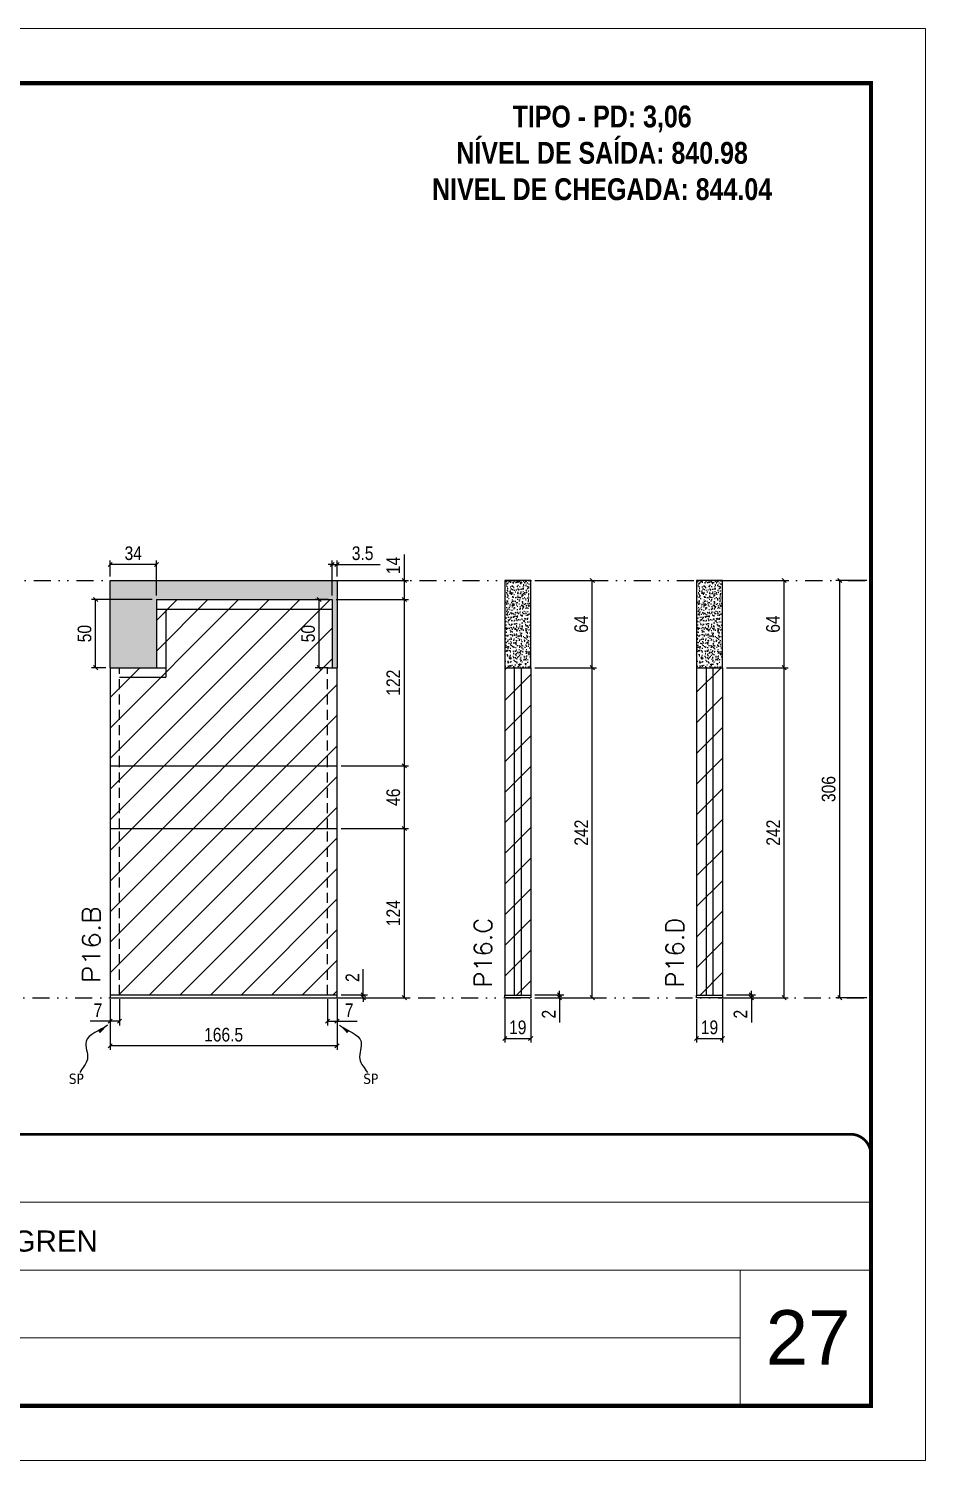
# Model space of a CAD drawing. Extents: x 14400 to 27878, y -21631 to 6985.
# Drawn here: x 18424 to 19082, y -957 to 93 of the extents above; entities that cross this region are included whole.
import ezdxf

# ---------------------------------------------------------------- set-up
doc = ezdxf.new("R2010")
doc.units = 0
for name, pattern in [('CONTINUO', [0]), ('DASHED', [0.75, 0.5, -0.25]), ('DIVIDE2', [0.625, 0.25, -0.125, 0, -0.125, 0, -0.125]), ('HIDDEN', [0.375, 0.25, -0.125])]:
    doc.linetypes.add(name, pattern=pattern)
for name, color, linetype, lineweight in [('CARIMBO', 255, 'Continuous', 9), ('Folhas', 255, 'Continuous', 9), ('Hachura', 251, 'Continuous', 9), ('SARRAFO DE PRESSAO', 251, 'DASHED', 9), ('Texto Seção', 7, 'Continuous', 15)]:
    doc.layers.add(name, color=color, linetype=linetype, lineweight=lineweight)
for name, color, linetype in [('COTA', 241, 'Continuous'), ('NOMENCLATURA', 7, 'Continuous'), ('Nível', 160, 'Continuous'), ('Painéis', 200, 'Continuous'), ('SARR_2.2x7', 40, 'Continuous'), ('texto', 7, 'Continuous')]:
    doc.layers.add(name, color=color, linetype=linetype)
doc.styles.add('ARIAL', font='arial.ttf')
doc.styles.add('COTA TECNICA', font='techl___.ttf', dxfattribs={"height": 10})
doc.styles.add('COTA TECNICA-50', font='techl___.ttf', dxfattribs={"height": 10})
doc.styles.add('REGUA-120', font='ROMANS.shx', dxfattribs={"height": 15})
doc.styles.add('ROMANC', font='techb___.ttf', dxfattribs={"height": 2.5})
doc.styles.get("Standard").update_dxf_attribs({"font": 'arial.ttf'})
doc.dimstyles.new('COTA PAINEL-50', dxfattribs={"dimtxt": 10, "dimasz": 3, "dimexe": 3, "dimexo": 3, "dimgap": 3, "dimtad": 1, "dimdec": 1, "dimzin": 12, "dimdsep": 46, "dimtxsty": 'COTA TECNICA-50', "dimblk1": 'OBLIQUE', "dimblk2": 'OBLIQUE', "dimsah": 1, "dimcen": 0.9, "dimclrd": 4, "dimclre": 4, "dimclrt": 240, "dimadec": 1, "dimazin": 3, "dimtfac": 1, "dimtdec": 1, "dimtmove": 0, "dimatfit": 3, "dimfxl": 1, "dimtolj": 1, "dimtzin": 12, "dimarcsym": 0})
doc.dimstyles.new('PAINEL', dxfattribs={"dimtxt": 10, "dimasz": 3, "dimexe": 3, "dimexo": 3, "dimgap": 3, "dimtad": 1, "dimdec": 1, "dimzin": 12, "dimdsep": 46, "dimtxsty": 'COTA TECNICA', "dimblk1": 'OBLIQUE', "dimblk2": 'OBLIQUE', "dimsah": 1, "dimcen": 0.9, "dimclrd": 4, "dimclre": 4, "dimclrt": 240, "dimadec": 1, "dimazin": 3, "dimtfac": 1, "dimtdec": 1, "dimtmove": 0, "dimatfit": 3, "dimfxl": 1, "dimtolj": 1, "dimtzin": 12, "dimarcsym": 0})
doc.dimstyles.get("Standard").update_dxf_attribs({"dimtxt": 0.18, "dimasz": 0.18, "dimexe": 0.18, "dimexo": 0.0625, "dimgap": 0.09, "dimtad": 0, "dimtih": 1, "dimtoh": 1, "dimdec": 4, "dimzin": 0, "dimdsep": 46, "dimtxsty": 'Standard', "dimcen": 0.09, "dimadec": 0, "dimazin": 0, "dimtfac": 1, "dimtdec": 4, "dimtofl": 0, "dimtmove": 0, "dimatfit": 3, "dimfxl": 1, "dimtolj": 1, "dimtzin": 0, "dimarcsym": 0})

# ---------------------------------------------------------------- blocks, each defined once
blk = doc.blocks.new('9999999999')
at = {"color": 30, "linetype": 'CONTINUO'}
for p, q in [((98564.6, 34379.6), (99584, 34379.6)), ((98564.6, 34329.8), (99488, 34329.8)), ((99584, 34329.8), (99488, 34329.8)), ((99488, 34329.8), (99488, 34230.2)), ((98564.6, 34280), (99488, 34280))]:
    blk.add_line(p, q, dxfattribs=at)
at = {"color": 30, "linetype": 'CONTINUO', "const_width": 2}
blk.add_lwpolyline([(99584, 34230.2), (99584, 34414.4, 0.414214), (99569, 34429.4), (98229, 34429.4, 0.414214), (98214, 34414.4), (98214, 34245.2, 0.414214), (98229, 34230.2), (99584, 34230.2)], format="xyb", dxfattribs=at)
at = {"layer": 'Folhas'}
blk.add_lwpolyline([(98139, 34190.2), (99624, 34190.2), (99624, 35240.2), (98139, 35240.2)], close=True, dxfattribs=at)
at = {"layer": 'Folhas', "color": 30, "const_width": 3}
blk.add_lwpolyline([(98214, 34230.2), (99584, 34230.2), (99584, 35200.2), (98214, 35200.2)], close=True, dxfattribs=at)
at = {"color": 7, "linetype": 'Continuous', "ltscale": 5, "style": 'ARIAL'}
blk.add_text('LEAF LOEFGREN', height=15.483, dxfattribs=at).set_placement((98837.7, 34343.3))
blk = doc.blocks.new('_Oblique')
at = {"color": 0, "linetype": 'ByBlock', "lineweight": -2}
blk.add_line((-0.5, -0.5), (0.5, 0.5), dxfattribs=at)
blk = doc.blocks.new('*D1748')
at = {"layer": 'COTA', "color": 4, "lineweight": -2, "transparency": 16777216}
for p, q in [((18773.4, -618.4), (18773.4, -650.3)), ((18792.4, -618.4), (18792.4, -650.3)), ((18773.4, -647.3), (18792.4, -647.3))]:
    blk.add_line(p, q, dxfattribs=at)
at = {"layer": 'Defpoints', "color": 0, "transparency": 16777216}
for p in [(18773.4, -615.4), (18792.4, -615.4), (18792.4, -647.3)]:
    blk.add_point(p, dxfattribs=at)
at = {"layer": 'COTA', "color": 4, "lineweight": -2, "transparency": 16777216, "xscale": 3, "yscale": 3, "zscale": 3, "rotation": 180}
blk.add_blockref('_Oblique', (18773.4, -647.3), dxfattribs=at)
at = {"layer": 'COTA', "color": 4, "lineweight": -2, "transparency": 16777216, "xscale": 3, "yscale": 3, "zscale": 3}
blk.add_blockref('_Oblique', (18792.4, -647.3), dxfattribs=at)
at = {"layer": 'COTA', "color": 240, "transparency": 16777216, "insert": (18782.9, -639.2), "char_height": 10, "attachment_point": 5, "style": 'COTA TECNICA'}
blk.add_mtext('\\A1;19', dxfattribs=at)
blk = doc.blocks.new('*D1749')
at = {"layer": 'COTA', "color": 4, "lineweight": -2, "transparency": 16777216}
for p, q in [((18795.4, -615.4), (18816.6, -615.4)), ((18795.4, -617.4), (18816.6, -617.4)), ((18813.6, -615.4), (18813.6, -612.4)), ((18813.6, -615.4), (18813.6, -617.4)), ((18813.6, -617.4), (18813.6, -635.6))]:
    blk.add_line(p, q, dxfattribs=at)
at = {"layer": 'Defpoints', "color": 0, "transparency": 16777216}
for p in [(18792.4, -615.4), (18792.4, -617.4), (18813.6, -615.4)]:
    blk.add_point(p, dxfattribs=at)
at = {"layer": 'COTA', "color": 4, "lineweight": -2, "transparency": 16777216, "xscale": 3, "yscale": 3, "zscale": 3}
for p, rotation in [((18813.6, -615.4), 270), ((18813.6, -617.4), 90)]:
    blk.add_blockref('_Oblique', p, dxfattribs=dict(at, rotation=rotation))
at = {"layer": 'COTA', "color": 240, "transparency": 16777216, "insert": (18805.6, -629.5), "char_height": 10, "attachment_point": 5, "rotation": 90, "style": 'COTA TECNICA-50'}
blk.add_mtext('\\A1;2', dxfattribs=at)
blk = doc.blocks.new('*D1750')
at = {"layer": 'COTA', "color": 4, "lineweight": -2, "transparency": 16777216}
for p, q in [((18795.4, -375.4), (18840.6, -375.4)), ((18837.6, -617.4), (18837.6, -375.4)), ((18795.4, -617.4), (18840.6, -617.4))]:
    blk.add_line(p, q, dxfattribs=at)
at = {"layer": 'Defpoints', "color": 0, "transparency": 16777216}
for p in [(18792.4, -375.4), (18837.6, -375.4), (18792.4, -617.4)]:
    blk.add_point(p, dxfattribs=at)
at = {"layer": 'COTA', "color": 4, "lineweight": -2, "transparency": 16777216, "xscale": 3, "yscale": 3, "zscale": 3}
for p, rotation in [((18837.6, -375.4), 90), ((18837.6, -617.4), 270)]:
    blk.add_blockref('_Oblique', p, dxfattribs=dict(at, rotation=rotation))
at = {"layer": 'COTA', "color": 240, "transparency": 16777216, "insert": (18829.5, -496.4), "char_height": 10, "attachment_point": 5, "rotation": 90, "style": 'COTA TECNICA-50'}
blk.add_mtext('\\A1;242', dxfattribs=at)
blk = doc.blocks.new('*D1753')
at = {"layer": 'COTA', "color": 4, "lineweight": -2, "transparency": 16777216}
for p, q in [((18795.4, -311.4), (18840.6, -311.4)), ((18837.6, -375.4), (18837.6, -311.4)), ((18795.4, -375.4), (18840.6, -375.4))]:
    blk.add_line(p, q, dxfattribs=at)
at = {"layer": 'Defpoints', "color": 0, "transparency": 16777216}
for p in [(18792.4, -311.4), (18837.6, -311.4), (18792.4, -375.4)]:
    blk.add_point(p, dxfattribs=at)
at = {"layer": 'COTA', "color": 4, "lineweight": -2, "transparency": 16777216, "xscale": 3, "yscale": 3, "zscale": 3}
for p, rotation in [((18837.6, -311.4), 90), ((18837.6, -375.4), 270)]:
    blk.add_blockref('_Oblique', p, dxfattribs=dict(at, rotation=rotation))
at = {"layer": 'COTA', "color": 240, "transparency": 16777216, "insert": (18829.5, -343.4), "char_height": 10, "attachment_point": 5, "rotation": 90, "style": 'COTA TECNICA'}
blk.add_mtext('\\A1;64', dxfattribs=at)
blk = doc.blocks.new('*D1754')
at = {"layer": 'COTA', "color": 4, "lineweight": -2, "transparency": 16777216}
for p, q in [((18914.1, -618.4), (18914.1, -650.3)), ((18933.1, -618.4), (18933.1, -650.3)), ((18914.1, -647.3), (18933.1, -647.3))]:
    blk.add_line(p, q, dxfattribs=at)
at = {"layer": 'Defpoints', "color": 0, "transparency": 16777216}
for p in [(18914.1, -615.4), (18933.1, -615.4), (18933.1, -647.3)]:
    blk.add_point(p, dxfattribs=at)
at = {"layer": 'COTA', "color": 4, "lineweight": -2, "transparency": 16777216, "xscale": 3, "yscale": 3, "zscale": 3, "rotation": 180}
blk.add_blockref('_Oblique', (18914.1, -647.3), dxfattribs=at)
at = {"layer": 'COTA', "color": 4, "lineweight": -2, "transparency": 16777216, "xscale": 3, "yscale": 3, "zscale": 3}
blk.add_blockref('_Oblique', (18933.1, -647.3), dxfattribs=at)
at = {"layer": 'COTA', "color": 240, "transparency": 16777216, "insert": (18923.6, -639.2), "char_height": 10, "attachment_point": 5, "style": 'COTA TECNICA'}
blk.add_mtext('\\A1;19', dxfattribs=at)
blk = doc.blocks.new('*D1755')
at = {"layer": 'COTA', "color": 4, "lineweight": -2, "transparency": 16777216}
for p, q in [((18936.1, -615.4), (18957.3, -615.4)), ((18936.1, -617.4), (18957.3, -617.4)), ((18954.3, -615.4), (18954.3, -612.4)), ((18954.3, -615.4), (18954.3, -617.4)), ((18954.3, -617.4), (18954.3, -635.6))]:
    blk.add_line(p, q, dxfattribs=at)
at = {"layer": 'Defpoints', "color": 0, "transparency": 16777216}
for p in [(18933.1, -615.4), (18933.1, -617.4), (18954.3, -615.4)]:
    blk.add_point(p, dxfattribs=at)
at = {"layer": 'COTA', "color": 4, "lineweight": -2, "transparency": 16777216, "xscale": 3, "yscale": 3, "zscale": 3}
for p, rotation in [((18954.3, -615.4), 270), ((18954.3, -617.4), 90)]:
    blk.add_blockref('_Oblique', p, dxfattribs=dict(at, rotation=rotation))
at = {"layer": 'COTA', "color": 240, "transparency": 16777216, "insert": (18946.3, -629.5), "char_height": 10, "attachment_point": 5, "rotation": 90, "style": 'COTA TECNICA-50'}
blk.add_mtext('\\A1;2', dxfattribs=at)
blk = doc.blocks.new('*D1756')
at = {"layer": 'COTA', "color": 4, "lineweight": -2, "transparency": 16777216}
for p, q in [((18936.1, -375.4), (18981.3, -375.4)), ((18978.3, -617.4), (18978.3, -375.4)), ((18936.1, -617.4), (18981.3, -617.4))]:
    blk.add_line(p, q, dxfattribs=at)
at = {"layer": 'Defpoints', "color": 0, "transparency": 16777216}
for p in [(18933.1, -375.4), (18978.3, -375.4), (18933.1, -617.4)]:
    blk.add_point(p, dxfattribs=at)
at = {"layer": 'COTA', "color": 4, "lineweight": -2, "transparency": 16777216, "xscale": 3, "yscale": 3, "zscale": 3}
for p, rotation in [((18978.3, -375.4), 90), ((18978.3, -617.4), 270)]:
    blk.add_blockref('_Oblique', p, dxfattribs=dict(at, rotation=rotation))
at = {"layer": 'COTA', "color": 240, "transparency": 16777216, "insert": (18970.3, -496.4), "char_height": 10, "attachment_point": 5, "rotation": 90, "style": 'COTA TECNICA-50'}
blk.add_mtext('\\A1;242', dxfattribs=at)
blk = doc.blocks.new('*D1757')
at = {"layer": 'COTA', "color": 4, "lineweight": -2, "transparency": 16777216}
for p, q in [((18936.1, -311.4), (18981.3, -311.4)), ((18978.3, -375.4), (18978.3, -311.4)), ((18936.1, -375.4), (18981.3, -375.4))]:
    blk.add_line(p, q, dxfattribs=at)
at = {"layer": 'Defpoints', "color": 0, "transparency": 16777216}
for p in [(18933.1, -311.4), (18978.3, -311.4), (18933.1, -375.4)]:
    blk.add_point(p, dxfattribs=at)
at = {"layer": 'COTA', "color": 4, "lineweight": -2, "transparency": 16777216, "xscale": 3, "yscale": 3, "zscale": 3}
for p, rotation in [((18978.3, -311.4), 90), ((18978.3, -375.4), 270)]:
    blk.add_blockref('_Oblique', p, dxfattribs=dict(at, rotation=rotation))
at = {"layer": 'COTA', "color": 240, "transparency": 16777216, "insert": (18970.2, -343.4), "char_height": 10, "attachment_point": 5, "rotation": 90, "style": 'COTA TECNICA'}
blk.add_mtext('\\A1;64', dxfattribs=at)
blk = doc.blocks.new('*D1758')
at = {"layer": 'COTA', "color": 4, "lineweight": -2, "transparency": 16777216}
for p, q in [((19039, -311.4), (19016.2, -311.4)), ((19019.2, -617.4), (19019.2, -311.4)), ((19039, -617.4), (19016.2, -617.4))]:
    blk.add_line(p, q, dxfattribs=at)
at = {"layer": 'Defpoints', "color": 0, "transparency": 16777216}
for p in [(19019.2, -311.4), (19042, -311.4), (19042, -617.4)]:
    blk.add_point(p, dxfattribs=at)
at = {"layer": 'COTA', "color": 4, "lineweight": -2, "transparency": 16777216, "xscale": 3, "yscale": 3, "zscale": 3}
for p, rotation in [((19019.2, -311.4), 90), ((19019.2, -617.4), 270)]:
    blk.add_blockref('_Oblique', p, dxfattribs=dict(at, rotation=rotation))
at = {"layer": 'COTA', "color": 240, "transparency": 16777216, "insert": (19011, -464.4), "char_height": 10, "attachment_point": 5, "rotation": 90, "style": 'COTA TECNICA'}
blk.add_mtext('\\A1;306', dxfattribs=at)
blk = doc.blocks.new('*D3100')
at = {"layer": 'COTA', "color": 4, "lineweight": -2, "transparency": 16777216}
for p, q in [((18483.8, -618.4), (18483.8, -655.7)), ((18650.3, -618.4), (18650.3, -655.7)), ((18650.3, -652.7), (18483.8, -652.7))]:
    blk.add_line(p, q, dxfattribs=at)
at = {"layer": 'Defpoints', "color": 0, "transparency": 16777216}
for p in [(18483.8, -615.4), (18650.3, -615.4), (18483.8, -652.7)]:
    blk.add_point(p, dxfattribs=at)
at = {"layer": 'COTA', "color": 4, "lineweight": -2, "transparency": 16777216, "xscale": 3, "yscale": 3, "zscale": 3, "rotation": 180}
blk.add_blockref('_Oblique', (18483.8, -652.7), dxfattribs=at)
at = {"layer": 'COTA', "color": 4, "lineweight": -2, "transparency": 16777216, "xscale": 3, "yscale": 3, "zscale": 3}
blk.add_blockref('_Oblique', (18650.3, -652.7), dxfattribs=at)
at = {"layer": 'COTA', "color": 240, "transparency": 16777216, "insert": (18567.1, -644.6), "char_height": 10, "attachment_point": 5, "style": 'COTA TECNICA'}
blk.add_mtext('\\A1;166.5', dxfattribs=at)
blk = doc.blocks.new('*D3101')
at = {"layer": 'COTA', "color": 4, "lineweight": -2, "transparency": 16777216}
for p, q in [((18643.3, -618.4), (18643.3, -637.7)), ((18650.3, -620.4), (18650.3, -637.7)), ((18643.3, -634.7), (18650.3, -634.7)), ((18650.3, -634.7), (18665, -634.7))]:
    blk.add_line(p, q, dxfattribs=at)
at = {"layer": 'Defpoints', "color": 0, "transparency": 16777216}
for p in [(18643.3, -615.4), (18650.3, -617.4), (18650.3, -634.7)]:
    blk.add_point(p, dxfattribs=at)
at = {"layer": 'COTA', "color": 4, "lineweight": -2, "transparency": 16777216, "xscale": 3, "yscale": 3, "zscale": 3, "rotation": 180}
blk.add_blockref('_Oblique', (18643.3, -634.7), dxfattribs=at)
at = {"layer": 'COTA', "color": 4, "lineweight": -2, "transparency": 16777216, "xscale": 3, "yscale": 3, "zscale": 3}
blk.add_blockref('_Oblique', (18650.3, -634.7), dxfattribs=at)
at = {"layer": 'COTA', "color": 240, "transparency": 16777216, "insert": (18659.2, -626.6), "char_height": 10, "attachment_point": 5, "style": 'COTA TECNICA-50'}
blk.add_mtext('\\A1;7', dxfattribs=at)
blk = doc.blocks.new('*D3102')
at = {"layer": 'COTA', "color": 4, "lineweight": -2, "transparency": 16777216}
for p, q in [((18669.6, -615.4), (18669.6, -596.6)), ((18653.3, -615.4), (18672.6, -615.4)), ((18653.3, -617.4), (18672.6, -617.4)), ((18669.6, -617.4), (18669.6, -615.4)), ((18669.6, -617.4), (18669.6, -620.4))]:
    blk.add_line(p, q, dxfattribs=at)
at = {"layer": 'Defpoints', "color": 0, "transparency": 16777216}
for p in [(18650.3, -615.4), (18650.3, -617.4), (18669.6, -617.4)]:
    blk.add_point(p, dxfattribs=at)
at = {"layer": 'COTA', "color": 4, "lineweight": -2, "transparency": 16777216, "xscale": 3, "yscale": 3, "zscale": 3}
for p, rotation in [((18669.6, -615.4), 270), ((18669.6, -617.4), 90)]:
    blk.add_blockref('_Oblique', p, dxfattribs=dict(at, rotation=rotation))
at = {"layer": 'COTA', "color": 240, "transparency": 16777216, "insert": (18661.6, -602.7), "char_height": 10, "attachment_point": 5, "rotation": 90, "style": 'COTA TECNICA-50'}
blk.add_mtext('\\A1;2', dxfattribs=at)
blk = doc.blocks.new('*D3103')
at = {"layer": 'COTA', "color": 4, "linetype": 'ByBlock', "lineweight": -2, "transparency": 16777216}
for p, q in [((18653.3, -493.4), (18702.7, -493.4)), ((18699.7, -617.4), (18699.7, -493.4)), ((18653.3, -617.4), (18702.7, -617.4))]:
    blk.add_line(p, q, dxfattribs=at)
at = {"layer": 'Defpoints', "color": 0, "linetype": 'ByBlock', "transparency": 16777216}
for p in [(18650.3, -493.4), (18699.7, -493.4), (18650.3, -617.4)]:
    blk.add_point(p, dxfattribs=at)
at = {"layer": 'COTA', "color": 4, "linetype": 'ByBlock', "lineweight": -2, "transparency": 16777216, "xscale": 3, "yscale": 3, "zscale": 3}
for p, rotation in [((18699.7, -493.4), 90), ((18699.7, -617.4), 270)]:
    blk.add_blockref('_Oblique', p, dxfattribs=dict(at, rotation=rotation))
at = {"layer": 'COTA', "color": 240, "linetype": 'ByBlock', "transparency": 16777216, "insert": (18691.6, -555.4), "char_height": 10, "attachment_point": 5, "rotation": 90, "style": 'COTA TECNICA'}
blk.add_mtext('\\A1;124', dxfattribs=at)
blk = doc.blocks.new('*D3104')
at = {"layer": 'COTA', "color": 4, "lineweight": -2, "transparency": 16777216}
for p, q in [((18490.8, -618.4), (18490.8, -637.7)), ((18483.8, -620.4), (18483.8, -637.7)), ((18483.8, -634.7), (18469.1, -634.7)), ((18490.8, -634.7), (18483.8, -634.7))]:
    blk.add_line(p, q, dxfattribs=at)
at = {"layer": 'Defpoints', "color": 0, "transparency": 16777216}
for p in [(18483.8, -617.4), (18490.8, -615.4), (18483.8, -634.7)]:
    blk.add_point(p, dxfattribs=at)
at = {"layer": 'COTA', "color": 4, "lineweight": -2, "transparency": 16777216, "xscale": 3, "yscale": 3, "zscale": 3, "rotation": 180}
blk.add_blockref('_Oblique', (18483.8, -634.7), dxfattribs=at)
at = {"layer": 'COTA', "color": 4, "lineweight": -2, "transparency": 16777216, "xscale": 3, "yscale": 3, "zscale": 3}
blk.add_blockref('_Oblique', (18490.8, -634.7), dxfattribs=at)
at = {"layer": 'COTA', "color": 240, "transparency": 16777216, "insert": (18474.9, -626.6), "char_height": 10, "attachment_point": 5, "style": 'COTA TECNICA-50'}
blk.add_mtext('\\A1;7', dxfattribs=at)
blk = doc.blocks.new('*D3105')
at = {"layer": 'COTA', "color": 4, "lineweight": -2, "transparency": 16777216}
for p, q in [((18699.7, -311.4), (18699.7, -292.3)), ((18653.3, -311.4), (18702.7, -311.4)), ((18699.7, -325.4), (18699.7, -311.4)), ((18649.8, -325.4), (18702.7, -325.4))]:
    blk.add_line(p, q, dxfattribs=at)
at = {"layer": 'Defpoints', "color": 0, "transparency": 16777216}
for p in [(18650.3, -311.4), (18699.7, -311.4), (18646.8, -325.4)]:
    blk.add_point(p, dxfattribs=at)
at = {"layer": 'COTA', "color": 4, "lineweight": -2, "transparency": 16777216, "xscale": 3, "yscale": 3, "zscale": 3}
for p, rotation in [((18699.7, -311.4), 90), ((18699.7, -325.4), 270)]:
    blk.add_blockref('_Oblique', p, dxfattribs=dict(at, rotation=rotation))
at = {"layer": 'COTA', "color": 240, "transparency": 16777216, "insert": (18691.6, -300.4), "char_height": 10, "attachment_point": 5, "rotation": 90, "style": 'COTA TECNICA'}
blk.add_mtext('\\A1;14', dxfattribs=at)
blk = doc.blocks.new('*D3106')
at = {"layer": 'COTA', "color": 4, "lineweight": -2, "transparency": 16777216}
for p, q in [((18514.8, -325.4), (18470.2, -325.4)), ((18473.2, -375.4), (18473.2, -325.4)), ((18480.8, -375.4), (18470.2, -375.4))]:
    blk.add_line(p, q, dxfattribs=at)
at = {"layer": 'Defpoints', "color": 0, "transparency": 16777216}
for p in [(18473.2, -325.4), (18517.8, -325.4), (18483.8, -375.4)]:
    blk.add_point(p, dxfattribs=at)
at = {"layer": 'COTA', "color": 4, "lineweight": -2, "transparency": 16777216, "xscale": 3, "yscale": 3, "zscale": 3}
for p, rotation in [((18473.2, -325.4), 90), ((18473.2, -375.4), 270)]:
    blk.add_blockref('_Oblique', p, dxfattribs=dict(at, rotation=rotation))
at = {"layer": 'COTA', "color": 240, "transparency": 16777216, "insert": (18465.1, -350.4), "char_height": 10, "attachment_point": 5, "rotation": 90, "style": 'COTA TECNICA'}
blk.add_mtext('\\A1;50', dxfattribs=at)
blk = doc.blocks.new('*D3107')
at = {"layer": 'COTA', "color": 4, "lineweight": -2, "transparency": 16777216}
for p, q in [((18483.8, -308.4), (18483.8, -296.7)), ((18517.8, -299.7), (18483.8, -299.7)), ((18517.8, -322.4), (18517.8, -296.7))]:
    blk.add_line(p, q, dxfattribs=at)
at = {"layer": 'Defpoints', "color": 0, "transparency": 16777216}
for p in [(18483.8, -299.7), (18483.8, -311.4), (18517.8, -325.4)]:
    blk.add_point(p, dxfattribs=at)
at = {"layer": 'COTA', "color": 4, "lineweight": -2, "transparency": 16777216, "xscale": 3, "yscale": 3, "zscale": 3, "rotation": 180}
blk.add_blockref('_Oblique', (18483.8, -299.7), dxfattribs=at)
at = {"layer": 'COTA', "color": 4, "lineweight": -2, "transparency": 16777216, "xscale": 3, "yscale": 3, "zscale": 3}
blk.add_blockref('_Oblique', (18517.8, -299.7), dxfattribs=at)
at = {"layer": 'COTA', "color": 240, "transparency": 16777216, "insert": (18500.8, -291.5), "char_height": 10, "attachment_point": 5, "style": 'COTA TECNICA'}
blk.add_mtext('\\A1;34', dxfattribs=at)
blk = doc.blocks.new('*D3108')
at = {"layer": 'COTA', "color": 4, "lineweight": -2, "transparency": 16777216}
for p, q in [((18643.8, -325.4), (18634.2, -325.4)), ((18637.2, -375.4), (18637.2, -325.4)), ((18643.8, -375.4), (18634.2, -375.4))]:
    blk.add_line(p, q, dxfattribs=at)
at = {"layer": 'Defpoints', "color": 0, "transparency": 16777216}
for p in [(18637.2, -325.4), (18646.8, -325.4), (18646.8, -375.4)]:
    blk.add_point(p, dxfattribs=at)
at = {"layer": 'COTA', "color": 4, "lineweight": -2, "transparency": 16777216, "xscale": 3, "yscale": 3, "zscale": 3}
for p, rotation in [((18637.2, -325.4), 90), ((18637.2, -375.4), 270)]:
    blk.add_blockref('_Oblique', p, dxfattribs=dict(at, rotation=rotation))
at = {"layer": 'COTA', "color": 240, "transparency": 16777216, "insert": (18629.1, -350.4), "char_height": 10, "attachment_point": 5, "rotation": 90, "style": 'COTA TECNICA'}
blk.add_mtext('\\A1;50', dxfattribs=at)
blk = doc.blocks.new('*D3109')
at = {"layer": 'COTA', "color": 4, "lineweight": -2, "transparency": 16777216}
for p, q in [((18653.3, -447.4), (18702.7, -447.4)), ((18699.7, -493.4), (18699.7, -447.4)), ((18653.3, -493.4), (18702.7, -493.4))]:
    blk.add_line(p, q, dxfattribs=at)
at = {"layer": 'Defpoints', "color": 0, "transparency": 16777216}
for p in [(18650.3, -447.4), (18699.7, -447.4), (18650.3, -493.4)]:
    blk.add_point(p, dxfattribs=at)
at = {"layer": 'COTA', "color": 4, "lineweight": -2, "transparency": 16777216, "xscale": 3, "yscale": 3, "zscale": 3}
for p, rotation in [((18699.7, -447.4), 90), ((18699.7, -493.4), 270)]:
    blk.add_blockref('_Oblique', p, dxfattribs=dict(at, rotation=rotation))
at = {"layer": 'COTA', "color": 240, "transparency": 16777216, "insert": (18691.6, -470.4), "char_height": 10, "attachment_point": 5, "rotation": 90, "style": 'COTA TECNICA'}
blk.add_mtext('\\A1;46', dxfattribs=at)
blk = doc.blocks.new('*D3110')
at = {"layer": 'COTA', "color": 4, "lineweight": -2, "transparency": 16777216}
for p, q in [((18649.8, -325.4), (18702.7, -325.4)), ((18699.7, -447.4), (18699.7, -325.4)), ((18653.3, -447.4), (18702.7, -447.4))]:
    blk.add_line(p, q, dxfattribs=at)
at = {"layer": 'Defpoints', "color": 0, "transparency": 16777216}
for p in [(18646.8, -325.4), (18699.7, -325.4), (18650.3, -447.4)]:
    blk.add_point(p, dxfattribs=at)
at = {"layer": 'COTA', "color": 4, "lineweight": -2, "transparency": 16777216, "xscale": 3, "yscale": 3, "zscale": 3}
for p, rotation in [((18699.7, -325.4), 90), ((18699.7, -447.4), 270)]:
    blk.add_blockref('_Oblique', p, dxfattribs=dict(at, rotation=rotation))
at = {"layer": 'COTA', "color": 240, "transparency": 16777216, "insert": (18691.6, -386.4), "char_height": 10, "attachment_point": 5, "rotation": 90, "style": 'COTA TECNICA'}
blk.add_mtext('\\A1;122', dxfattribs=at)
blk = doc.blocks.new('*D3111')
at = {"layer": 'COTA', "color": 4, "lineweight": -2, "transparency": 16777216}
for p, q in [((18646.8, -299.7), (18643.8, -299.7)), ((18646.8, -322.4), (18646.8, -296.7)), ((18646.8, -299.7), (18650.3, -299.7)), ((18650.3, -308.4), (18650.3, -296.7)), ((18650.3, -299.7), (18681.9, -299.7))]:
    blk.add_line(p, q, dxfattribs=at)
at = {"layer": 'Defpoints', "color": 0, "transparency": 16777216}
for p in [(18650.3, -299.7), (18650.3, -311.4), (18646.8, -325.4)]:
    blk.add_point(p, dxfattribs=at)
at = {"layer": 'COTA', "color": 4, "lineweight": -2, "transparency": 16777216, "xscale": 3, "yscale": 3, "zscale": 3}
blk.add_blockref('_Oblique', (18646.8, -299.7), dxfattribs=at)
at = {"layer": 'COTA', "color": 4, "lineweight": -2, "transparency": 16777216, "xscale": 3, "yscale": 3, "zscale": 3, "rotation": 180}
blk.add_blockref('_Oblique', (18650.3, -299.7), dxfattribs=at)
at = {"layer": 'COTA', "color": 240, "transparency": 16777216, "insert": (18669.1, -291.5), "char_height": 10, "attachment_point": 5, "style": 'COTA TECNICA'}
blk.add_mtext('\\A1;3.5', dxfattribs=at)

msp = doc.modelspace()

# ---------------------------------------------------------------- hatches: boundary and pattern name
at = {"layer": 'COTA'}
h = msp.add_hatch(dxfattribs=at)
h.set_pattern_fill('AR-CONC', color=256, scale=0.03)
h.set_pattern_definition([(50, (-1585, 0), (5.4655401, -0.4781726), [0.5715, -6.2865]), (355, (-1585, 0), (-1.0573026, 5.7317054), [0.4572, -5.0292175]), (100.451445, (-1584.5445, -0.04), (4.4082374, 5.2535326), [0.4857003, -5.3427073]), (46.1842, (-1585, 1.524), (8.1323712, -1.2612698), [0.85725, -9.42975]), (96.635558, (-1584.322, 1.419), (7.122124, 7.4227837), [0.7285507, -8.0140682]), (351.18415, (-1585, 1.524), (7.122124, 7.4227837), [0.685799, -7.543792]), (21, (-1584.238, 1.143), (4.5484317, -3.0679559), [0.5715, -6.2865]), (326, (-1584.238, 1.143), (1.8540609, 5.525639), [0.4572, -5.0292]), (71.451445, (-1583.859, 0.8873), (6.4024926, 2.457683), [0.4857003, -5.3426981]), (37.5, (-1585, 0), (0.0926581, 2.53665117), [0, -4.96824, 0, -5.1054, 0, -5.04825]), (7.5, (-1585, 0), (2.00458988, 3.00541724), [0, -2.91084, 0, -4.85394, 0, -1.92405]), (327.5, (-1586.6993, 0), (4.06771786, -0.17186232), [0, -1.905, 0, -5.9436, 0, -7.8867]), (317.5, (-1587.4613, 0), (4.44387544, 0.7627947), [0, -2.4765, 0, -3.94716, 0, -5.6007])])
h.paths.add_polyline_path([(18517.804, -325.44), (18646.804, -325.44), (18646.804, -375.44), (18650.304, -375.44), (18650.304, -311.44), (18483.804, -311.44), (18483.804, -375.44), (18517.804, -375.44)])
h = msp.add_hatch(dxfattribs=at)
h.set_pattern_fill('AR-CONC', color=256, scale=0.03)
h.set_pattern_definition([(50, (3320.9545, -3510.7253), (5.4655401, -0.4781726), [0.5715, -6.2865]), (355, (3320.9545, -3510.7253), (-1.0573026, 5.7317054), [0.4572, -5.0292175]), (100.451445, (3321.41, -3510.765), (4.4082374, 5.2535326), [0.4857003, -5.3427073]), (46.1842, (3320.9545, -3509.201), (8.1323712, -1.2612698), [0.85725, -9.42975]), (96.63556, (3321.632, -3509.3064), (7.122124, 7.4227837), [0.7285507, -8.0140682]), (351.18415, (3320.9545, -3509.201), (7.122124, 7.4227837), [0.685799, -7.543792]), (21, (3321.7165, -3509.5823), (4.5484317, -3.067956), [0.5715, -6.2865]), (326, (3321.7165, -3509.5823), (1.8540609, 5.525639), [0.4572, -5.0292]), (71.451445, (3322.0955, -3509.838), (6.4024926, 2.457683), [0.4857003, -5.3426981]), (37.5, (3320.9545, -3510.7253), (0.0926581, 2.53665117), [0, -4.96824, 0, -5.1054, 0, -5.04825]), (7.5, (3320.9545, -3510.7253), (2.00458988, 3.00541724), [0, -2.91084, 0, -4.85394, 0, -1.92405]), (327.5, (3319.2552, -3510.7253), (4.06771786, -0.17186232), [0, -1.905, 0, -5.9436, 0, -7.8867]), (317.5, (3318.4932, -3510.7253), (4.44387544, 0.7627947), [0, -2.4765, 0, -3.94716, 0, -5.6007])])
h.paths.add_polyline_path([(18773.388, -375.44), (18792.388, -375.44), (18792.388, -311.44), (18773.388, -311.44)])
h = msp.add_hatch(dxfattribs=at)
h.set_pattern_fill('AR-CONC', color=256, scale=0.03)
h.set_pattern_definition([(50, (3461.681, -3510.7253), (5.4655401, -0.4781726), [0.5715, -6.2865]), (355, (3461.681, -3510.7253), (-1.0573026, 5.7317054), [0.4572, -5.0292175]), (100.451445, (3462.1363, -3510.765), (4.4082374, 5.2535326), [0.4857003, -5.3427073]), (46.1842, (3461.681, -3509.201), (8.1323712, -1.2612698), [0.85725, -9.42975]), (96.63556, (3462.3585, -3509.3064), (7.122124, 7.4227837), [0.7285507, -8.0140682]), (351.18415, (3461.681, -3509.201), (7.122124, 7.4227837), [0.685799, -7.543792]), (21, (3462.443, -3509.5823), (4.5484317, -3.067956), [0.5715, -6.2865]), (326, (3462.443, -3509.5823), (1.8540609, 5.525639), [0.4572, -5.0292]), (71.451445, (3462.822, -3509.838), (6.4024926, 2.457683), [0.4857003, -5.3426981]), (37.5, (3461.6808, -3510.7253), (0.0926581, 2.53665117), [0, -4.96824, 0, -5.1054, 0, -5.04825]), (7.5, (3461.6808, -3510.7253), (2.00458988, 3.00541724), [0, -2.91084, 0, -4.85394, 0, -1.92405]), (327.5, (3459.9816, -3510.7253), (4.06771786, -0.17186232), [0, -1.905, 0, -5.9436, 0, -7.8867]), (317.5, (3459.2196, -3510.7253), (4.44387544, 0.7627947), [0, -2.4765, 0, -3.94716, 0, -5.6007])])
h.paths.add_polyline_path([(18914.115, -375.44), (18933.115, -375.44), (18933.115, -311.44), (18914.115, -311.44)])
at = {"layer": 'Hachura'}
h = msp.add_hatch(dxfattribs=at)
h.set_pattern_fill('ANSI31', color=256, scale=5)
h.paths.add_polyline_path([(18356.823, -375.44), (18353.323, -375.44), (18353.323, -329.44), (18193.823, -329.44), (18193.823, -375.44), (18190.323, -375.44), (18190.323, -451.44), (18356.823, -451.44)])
h.paths.add_polyline_path([(18356.823, -451.44), (18190.323, -451.44), (18190.323, -493.44), (18356.823, -493.44)])
h.paths.add_polyline_path([(18356.823, -493.44), (18190.323, -493.44), (18190.323, -615.44), (18356.823, -615.44)])
h.paths.add_polyline_path([(18650.304, -493.44), (18483.804, -493.44), (18483.804, -615.44), (18650.304, -615.44)])
h.paths.add_polyline_path([(18650.304, -447.44), (18483.804, -447.44), (18483.804, -493.44), (18650.304, -493.44)])
h.paths.add_polyline_path([(18650.304, -375.44), (18646.804, -375.44), (18646.804, -325.44), (18517.804, -325.44), (18517.804, -375.44), (18483.804, -375.44), (18483.804, -447.44), (18650.304, -447.44)])
h.paths.add_polyline_path([(18792.388, -375.44), (18773.388, -375.44), (18773.388, -615.44), (18792.388, -615.44)])
h.paths.add_polyline_path([(18933.115, -375.44), (18914.115, -375.44), (18914.115, -615.44), (18933.115, -615.44)])

# ---------------------------------------------------------------- linework, layer by layer
at = {"layer": 'COTA'}
for p, q in [((18483.804, -375.44), (18483.804, -311.44)), ((18483.804, -311.44), (18650.304, -311.44)), ((18650.304, -311.44), (18650.304, -375.44)), ((18517.804, -375.44), (18524.804, -375.44)), ((18524.804, -375.44), (18524.804, -382.44))]:
    msp.add_line(p, q, dxfattribs=at)
for points in [[(18773.388, -375.44), (18792.388, -375.44), (18792.388, -311.44), (18773.388, -311.44)], [(18914.115, -375.44), (18933.115, -375.44), (18933.115, -311.44), (18914.115, -311.44)]]:
    msp.add_lwpolyline(points, close=True, dxfattribs=at)
at = {"layer": 'Nível', "color": 4, "linetype": 'DIVIDE2', "ltscale": 50}
for p, q in [((18144.73, -311.44), (19041.967, -311.44)), ((17671.967, -617.44), (19041.967, -617.44))]:
    msp.add_line(p, q, dxfattribs=at)
at = {"layer": 'Painéis'}
for p, q in [((18517.804, -325.44), (18517.804, -375.44)), ((18517.804, -325.44), (18646.804, -325.44)), ((18646.804, -325.44), (18646.804, -375.44)), ((18483.804, -375.44), (18483.804, -615.44)), ((18483.804, -375.44), (18517.804, -375.44)), ((18643.304, -375.44), (18650.304, -375.44)), ((18650.304, -615.44), (18650.304, -375.44)), ((18773.388, -375.44), (18773.388, -615.44)), ((18773.388, -375.44), (18792.388, -375.44)), ((18792.388, -375.44), (18792.388, -615.44)), ((18914.115, -375.44), (18914.115, -615.44)), ((18914.115, -375.44), (18933.115, -375.44)), ((18933.115, -375.44), (18933.115, -615.44)), ((18483.804, -447.44), (18650.304, -447.44)), ((18483.804, -493.44), (18650.304, -493.44)), ((18773.388, -615.44), (18792.388, -615.44)), ((18773.388, -617.44), (18773.388, -615.44)), ((18792.388, -617.44), (18773.388, -617.44)), ((18792.388, -615.44), (18792.388, -617.44)), ((18914.115, -615.44), (18933.115, -615.44)), ((18914.115, -617.44), (18914.115, -615.44)), ((18933.115, -617.44), (18914.115, -617.44)), ((18933.115, -615.44), (18933.115, -617.44))]:
    msp.add_line(p, q, dxfattribs=at)
msp.add_lwpolyline([(18650.304, -615.44), (18483.804, -615.44), (18483.804, -617.44), (18650.304, -617.44)], close=True, dxfattribs=at)
at = {"layer": 'SARR_2.2x7'}
for p, q in [((18517.804, -332.44), (18646.804, -332.44)), ((18524.804, -332.44), (18524.804, -375.44)), ((18780.388, -375.44), (18780.388, -615.44)), ((18785.388, -375.44), (18785.388, -615.44)), ((18921.115, -375.44), (18921.115, -615.44)), ((18926.115, -375.44), (18926.115, -615.44)), ((18490.804, -382.44), (18524.804, -382.44))]:
    msp.add_line(p, q, dxfattribs=at)
at = {"layer": 'SARR_2.2x7', "linetype": 'HIDDEN', "ltscale": 30}
for p, q in [((18490.804, -447.44), (18490.804, -375.44)), ((18643.304, -447.44), (18643.304, -375.44)), ((18490.804, -493.44), (18490.804, -447.44)), ((18643.304, -493.44), (18643.304, -447.44)), ((18490.804, -615.44), (18490.804, -493.44)), ((18643.304, -615.44), (18643.304, -493.44))]:
    msp.add_line(p, q, dxfattribs=at)

# ---------------------------------------------------------------- block references
at = {"layer": 'SARRAFO DE PRESSAO', "color": 6, "linetype": 'ByBlock'}
msp.add_blockref('9999999999', (-80542.011, -35146.928), dxfattribs=at)

# ---------------------------------------------------------------- texts
at = {"layer": 'CARIMBO', "style": 'ARIAL'}
msp.add_text('27', height=40, dxfattribs=at).set_placement((18964.828, -886.579))
at = {"layer": 'NOMENCLATURA', "color": 2, "insert": (18844.806, 36.862), "char_height": 16, "attachment_point": 2, "style": 'ROMANC'}
msp.add_mtext_dynamic_manual_height_columns('TIPO - PD: 3,06\\PNÍVEL DE SAÍDA: 840.98\\PNIVEL DE CHEGADA: 844.04', width=432.35115, gutter_width=1, heights=[0], dxfattribs=at)
at = {"layer": 'texto', "color": 0, "char_height": 7.5, "attachment_point": 5}
for insert in [(18459.027, -676.931), (18675.081, -676.931)]:
    msp.add_mtext('{\\fTahoma|b0|i0|c0|p34;\\C4;SP}', dxfattribs=dict(at, insert=insert))
at = {"layer": 'Texto Seção', "style": 'REGUA-120', "width": 1.1}
msp.add_text('P16.B', height=13, rotation=90, dxfattribs=at).set_placement((18476.555, -606.677))
at = {"layer": 'Texto Seção', "char_height": 13, "width": 370.6998, "attachment_point": 7, "rotation": 90, "style": 'REGUA-120'}
for s, insert in [('P16.C', (18763.938, -610.028)), ('P16.D', (18904.664, -610.028))]:
    msp.add_mtext(s, dxfattribs=dict(at, insert=insert))

# ---------------------------------------------------------------- dimensions: what is measured, and where the dimension line sits
at = {"layer": 'COTA'}
for base, p1, p2, dimstyle, picture, middle in [((18483.804, -299.733), (18517.804, -325.44), (18483.804, -311.44), 'PAINEL', '*D3107', (18500.804, -291.513)), ((18650.304, -299.733), (18646.804, -325.44), (18650.304, -311.44), 'PAINEL', '*D3111', (18669.107, -291.513)), ((18650.304, -634.682), (18643.304, -615.44), (18650.304, -617.44), 'COTA PAINEL-50', '*D3101', (18659.169, -626.609))]:
    dim = msp.add_linear_dim(base=base, p1=p1, p2=p2, dimstyle=dimstyle, dxfattribs=at)
    dim.commit()
    dim.dimension.update_dxf_attribs({"geometry": picture, "text_midpoint": middle})
for base, p1, p2, angle, dimstyle, picture, middle in [((18699.671, -311.44), (18646.804, -325.44), (18650.304, -311.44), 90, 'PAINEL', '*D3105', (18691.598, -300.382)), ((18837.599, -311.44), (18792.388, -375.44), (18792.388, -311.44), 90, 'PAINEL', '*D1753', (18829.496, -343.44)), ((18978.325, -311.44), (18933.115, -375.44), (18933.115, -311.44), 90, 'PAINEL', '*D1757', (18970.223, -343.44)), ((19019.226, -311.44), (19041.967, -617.44), (19041.967, -311.44), 90, 'PAINEL', '*D1758', (19011.007, -464.44)), ((18473.17, -325.44), (18483.804, -375.44), (18517.804, -325.44), 90, 'PAINEL', '*D3106', (18465.061, -350.44)), ((18637.203, -325.44), (18646.804, -375.44), (18646.804, -325.44), 90, 'PAINEL', '*D3108', (18629.093, -350.44)), ((18837.599, -375.44), (18792.388, -617.44), (18792.388, -375.44), 90, 'COTA PAINEL-50', '*D1750', (18829.526, -496.44)), ((18978.325, -375.44), (18933.115, -617.44), (18933.115, -375.44), 90, 'COTA PAINEL-50', '*D1756', (18970.252, -496.44)), ((18699.671, -447.44), (18650.304, -493.44), (18650.304, -447.44), 90, 'PAINEL', '*D3109', (18691.569, -470.44)), ((18483.804, -634.682), (18490.804, -615.44), (18483.804, -617.44), 180, 'COTA PAINEL-50', '*D3104', (18474.938, -626.609))]:
    dim = msp.add_linear_dim(base=base, p1=p1, p2=p2, angle=angle, dimstyle=dimstyle, dxfattribs=at)
    dim.commit()
    dim.dimension.update_dxf_attribs({"geometry": picture, "text_midpoint": middle})
for base, p1, p2, angle, override, picture, middle in [((18699.671, -325.44), (18650.304, -447.44), (18646.804, -325.44), 90, {"dimtmove": 1}, '*D3110', (18691.613, -386.44)), ((18483.804, -652.704), (18650.304, -615.44), (18483.804, -615.44), 180, {"dimarcsym": 2}, '*D3100', (18567.054, -644.594))]:
    dim = msp.add_linear_dim(base=base, p1=p1, p2=p2, angle=angle, dimstyle='PAINEL', override=override, dxfattribs=at)
    dim.commit()
    dim.dimension.update_dxf_attribs({"geometry": picture, "text_midpoint": middle})
at = {"layer": 'COTA', "linetype": 'ByBlock'}
dim = msp.add_aligned_dim(p1=(18650.304, -617.44), p2=(18650.304, -493.44), distance=-49.367, dimstyle='PAINEL', dxfattribs=at)
dim.commit()
dim.dimension.update_dxf_attribs({"geometry": '*D3103', "text_midpoint": (18691.598, -555.44)})
at = {"layer": 'COTA'}
for base, p1, p2, picture, middle in [((18669.562, -617.44), (18650.304, -615.44), (18650.304, -617.44), '*D3102', (18669.562, -602.693)), ((18813.582, -615.44), (18792.388, -617.44), (18792.388, -615.44), '*D1749', (18813.582, -629.496)), ((18954.308, -615.44), (18933.115, -617.44), (18933.115, -615.44), '*D1755', (18954.308, -629.496))]:
    dim = msp.add_linear_dim(base=base, p1=p1, p2=p2, angle=90, dimstyle='COTA PAINEL-50', dxfattribs=at)
    dim.commit()
    dim.dimension.update_dxf_attribs({"geometry": picture, "text_midpoint": middle, "dimtype": 160})
for base, p1, p2, picture, middle in [((18792.388, -647.334), (18773.388, -615.44), (18792.388, -615.44), '*D1748', (18782.888, -639.247)), ((18933.115, -647.334), (18914.115, -615.44), (18933.115, -615.44), '*D1754', (18923.615, -639.247))]:
    dim = msp.add_linear_dim(base=base, p1=p1, p2=p2, dimstyle='PAINEL', override={"dimarcsym": 2}, dxfattribs=at)
    dim.commit()
    dim.dimension.update_dxf_attribs({"geometry": picture, "text_midpoint": middle})

# ---------------------------------------------------------------- leaders
at = {"layer": 'COTA', "path_type": 1}
for points in [[(18481.975, -637.621), (18466.19, -649.456), (18467.115, -662.462), (18461.562, -672.244)], [(18652.133, -637.621), (18667.918, -649.456), (18666.993, -662.462), (18672.546, -672.244)]]:
    msp.add_leader(points, dimstyle='Standard', override={"dimasz": 8}, dxfattribs=at)

doc.saveas('drawing.dxf')
